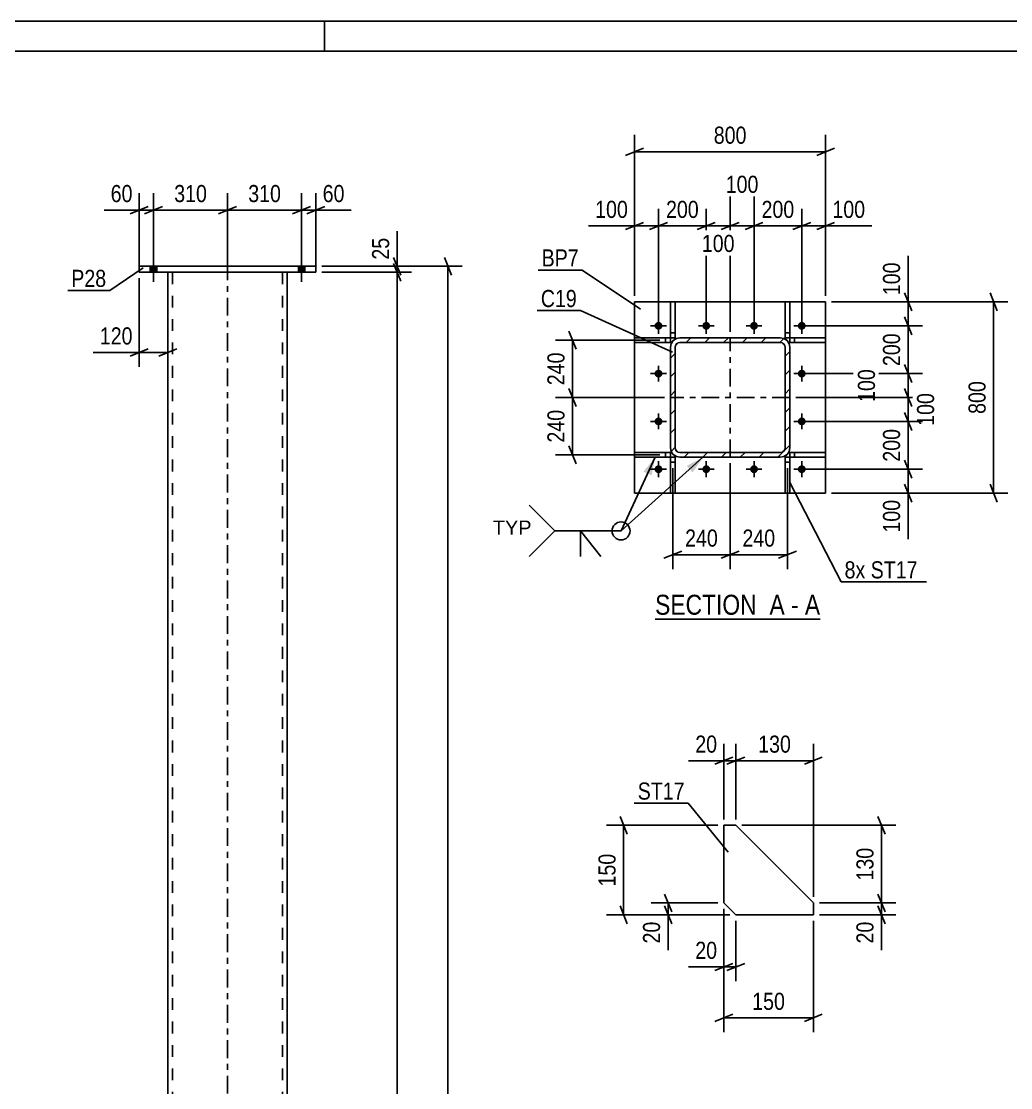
# Model space of a CAD drawing. Header units: millimetres. Extents: x 0 to 594, y 0 to 420.
# Drawn here: x 333.2 to 498.9, y 241.5 to 420 of the extents above; entities that cross this region are included whole.
import ezdxf

# ---------------------------------------------------------------- set-up
doc = ezdxf.new("R2010")
doc.units = ezdxf.units.MM
doc.linetypes.add('DXK_LINE_DOT2', pattern=[3.9198, 1.9599, -1.9599])
doc.linetypes.add('DXK_LINE_DOT3', pattern=[5.9187, 2.979, -0.9799, 0.9799, -0.9799])
doc.styles.add('Arial', font='ARIAL.TTF', dxfattribs={"height": 0.2})
doc.styles.add('Arial Narrow', font='ARIALN.TTF', dxfattribs={"height": 0.2})

# ---------------------------------------------------------------- blocks, each defined once
blk = doc.blocks.new('Unknown-708392216-1134')
at = {"color": 5, "linetype": 'Continuous'}
for p, q in [((594, 420), (0, 420)), ((384, 415), (384, 420)), ((589, 415), (5, 415))]:
    blk.add_line(p, q, dxfattribs=at)
blk = doc.blocks.new('Unknown-708392216-13 - 2160')
at = {"color": 6, "linetype": 'Continuous'}
blk.add_line((439.35, 319.92), (467, 319.92), dxfattribs=at)
at = {"color": 0, "linetype": 'Continuous'}
for points in [[(457.46, 320.67), (457.46, 324.17), (439.35, 324.17), (439.35, 320.67)], [(461.07, 320.67), (461.07, 324.17), (458.51, 324.17), (458.51, 320.67)], [(463.39, 320.67), (463.39, 324.17), (462.12, 324.17), (462.12, 320.67)], [(467, 320.67), (467, 324.17), (464.44, 324.17), (464.44, 320.67)]]:
    blk.add_wipeout(points, dxfattribs=at)
at = {"color": 7, "linetype": 'Continuous', "style": 'Arial Narrow'}
for s, p in [('SECTION ', (439.35, 320.67)), ('A', (458.51, 320.67)), ('A', (464.44, 320.67)), ('-', (462.12, 320.67))]:
    blk.add_text(s, height=3.34, dxfattribs=at).set_placement(p)
blk = doc.blocks.new('Bolt-708392216-1945 - 1943')
at = {"linetype": 'Continuous'}
blk.add_hatch(color=1, dxfattribs=at).paths.add_polyline_path([(379.6, 377.99), (380.68, 377.99), (380.68, 378.99), (379.6, 378.99)])
blk.add_hatch(color=1, dxfattribs=at).paths.add_polyline_path([(379.6, 377.99), (380.68, 377.99), (380.68, 378.99), (379.6, 378.99)])
blk.add_hatch(color=1, dxfattribs=at).paths.add_polyline_path([(379.6, 377.99), (380.68, 377.99), (380.68, 378.99), (379.6, 378.99)])
at = {"color": 1, "linetype": 'Continuous'}
for p, q in [((380.14, 380.59), (380.14, 376.39)), ((380.14, 380.59), (380.14, 376.39)), ((380.14, 380.59), (380.14, 376.39)), ((379.6, 378.99), (379.6, 377.99)), ((379.6, 378.99), (379.6, 377.99)), ((379.6, 378.99), (379.6, 377.99)), ((380.68, 378.99), (380.68, 377.99)), ((380.68, 378.99), (380.68, 377.99)), ((380.68, 378.99), (380.68, 377.99))]:
    blk.add_line(p, q, dxfattribs=at)
blk = doc.blocks.new('Part-708392216-1950 - 1943')
at = {"color": 7, "linetype": 'DXK_LINE_DOT3'}
blk.add_line((367.74, 110.32), (367.74, 385.46), dxfattribs=at)
at = {"color": 2, "linetype": 'Continuous'}
for p, q in [((357.74, 377.99), (357.74, 114.59)), ((377.74, 377.99), (377.74, 114.59))]:
    blk.add_line(p, q, dxfattribs=at)
at = {"color": 7, "linetype": 'DXK_LINE_DOT2'}
for p, q in [((377.74, 377.99), (357.74, 377.99)), ((358.54, 377.99), (358.54, 114.59)), ((376.94, 377.99), (376.94, 114.59))]:
    blk.add_line(p, q, dxfattribs=at)
blk = doc.blocks.new('Bolt-708392216-1951 - 1943')
at = {"linetype": 'Continuous'}
blk.add_hatch(color=1, dxfattribs=at).paths.add_polyline_path([(354.8, 377.99), (355.88, 377.99), (355.88, 378.99), (354.8, 378.99)])
blk.add_hatch(color=1, dxfattribs=at).paths.add_polyline_path([(354.8, 377.99), (355.88, 377.99), (355.88, 378.99), (354.8, 378.99)])
blk.add_hatch(color=1, dxfattribs=at).paths.add_polyline_path([(354.8, 377.99), (355.88, 377.99), (355.88, 378.99), (354.8, 378.99)])
at = {"color": 1, "linetype": 'Continuous'}
for p, q in [((355.34, 380.59), (355.34, 376.39)), ((355.34, 380.59), (355.34, 376.39)), ((355.34, 380.59), (355.34, 376.39)), ((354.8, 378.99), (354.8, 377.99)), ((354.8, 378.99), (354.8, 377.99)), ((354.8, 378.99), (354.8, 377.99)), ((355.88, 378.99), (355.88, 377.99)), ((355.88, 378.99), (355.88, 377.99)), ((355.88, 378.99), (355.88, 377.99))]:
    blk.add_line(p, q, dxfattribs=at)
blk = doc.blocks.new('Part-708392216-1956 - 1943')
at = {"color": 2, "linetype": 'Continuous'}
for p, q in [((352.94, 377.99), (352.94, 378.99)), ((352.94, 378.99), (382.54, 378.99)), ((382.54, 377.99), (382.54, 378.99)), ((352.94, 377.99), (382.54, 377.99))]:
    blk.add_line(p, q, dxfattribs=at)
blk = doc.blocks.new('Part-708392216-2983 - 2977')
at = {"color": 2, "linetype": 'Continuous'}
for p, q in [((452.86, 285.42), (450.86, 285.42)), ((450.86, 285.42), (450.86, 272.42)), ((465.86, 272.42), (452.86, 285.42)), ((450.86, 272.42), (452.86, 270.42)), ((465.86, 270.42), (465.86, 272.42)), ((452.86, 270.42), (465.86, 270.42))]:
    blk.add_line(p, q, dxfattribs=at)
blk = doc.blocks.new('Part-708392216-2205 - 2160')
at = {"color": 2, "linetype": 'Continuous'}
for p, q in [((461.12, 373.03), (461.12, 367.03)), ((461.92, 373.03), (461.12, 373.03)), ((461.92, 373.03), (461.92, 367.03)), ((461.92, 367.83), (461.12, 367.83)), ((461.92, 367.03), (461.12, 367.03))]:
    blk.add_line(p, q, dxfattribs=at)
blk = doc.blocks.new('Part-708392216-2195 - 2160')
at = {"color": 2, "linetype": 'Continuous'}
for p, q in [((441.92, 373.03), (442.72, 373.03)), ((441.92, 367.03), (441.92, 373.03)), ((442.72, 373.03), (442.72, 367.03)), ((441.92, 367.83), (442.72, 367.83)), ((442.72, 367.03), (441.92, 367.03))]:
    blk.add_line(p, q, dxfattribs=at)
blk = doc.blocks.new('Part-708392216-2175 - 2160')
at = {"color": 2, "linetype": 'Continuous'}
for p, q in [((435.92, 373.03), (441.92, 373.03)), ((435.92, 373.03), (435.92, 367.03)), ((461.12, 373.03), (442.72, 373.03)), ((467.92, 373.03), (461.92, 373.03)), ((467.92, 373.03), (467.92, 367.03)), ((435.92, 366.23), (435.92, 347.83)), ((467.92, 366.23), (467.92, 347.83)), ((435.92, 341.03), (435.92, 347.03)), ((467.92, 341.03), (467.92, 347.03)), ((435.92, 341.03), (441.92, 341.03)), ((461.12, 341.03), (442.72, 341.03)), ((467.92, 341.03), (461.92, 341.03))]:
    blk.add_line(p, q, dxfattribs=at)
at = {"color": 7, "linetype": 'DXK_LINE_DOT2'}
for p, q in [((441.92, 373.03), (442.72, 373.03)), ((461.92, 373.03), (461.12, 373.03)), ((435.92, 367.03), (435.92, 366.23)), ((467.92, 367.03), (467.92, 366.23)), ((435.92, 347.03), (435.92, 347.83)), ((467.92, 347.03), (467.92, 347.83)), ((441.92, 341.03), (442.72, 341.03)), ((461.92, 341.03), (461.12, 341.03))]:
    blk.add_line(p, q, dxfattribs=at)
blk = doc.blocks.new('Part-708392216-2190 - 2160')
at = {"color": 2, "linetype": 'Continuous'}
for p, q in [((435.92, 347.83), (441.92, 347.83)), ((435.92, 347.03), (435.92, 347.83)), ((441.92, 347.03), (435.92, 347.03)), ((441.12, 347.03), (441.12, 347.83)), ((441.92, 347.83), (441.92, 347.03))]:
    blk.add_line(p, q, dxfattribs=at)
blk = doc.blocks.new('Part-708392216-2200 - 2160')
at = {"color": 2, "linetype": 'Continuous'}
for p, q in [((461.92, 347.03), (461.92, 347.83)), ((461.92, 347.83), (467.92, 347.83)), ((467.92, 347.03), (461.92, 347.03)), ((462.72, 347.03), (462.72, 347.83)), ((467.92, 347.83), (467.92, 347.03))]:
    blk.add_line(p, q, dxfattribs=at)
blk = doc.blocks.new('Part-708392216-2210 - 2160')
at = {"color": 2, "linetype": 'Continuous'}
for p, q in [((435.92, 367.03), (441.92, 367.03)), ((435.92, 367.03), (435.92, 366.23)), ((435.92, 366.23), (441.92, 366.23)), ((441.12, 367.03), (441.12, 366.23)), ((441.92, 366.23), (441.92, 367.03))]:
    blk.add_line(p, q, dxfattribs=at)
blk = doc.blocks.new('Part-708392216-2215 - 2160')
at = {"color": 2, "linetype": 'Continuous'}
for p, q in [((441.92, 347.03), (442.72, 347.03)), ((441.92, 341.03), (441.92, 347.03)), ((442.72, 347.03), (442.72, 341.03)), ((441.92, 346.23), (442.72, 346.23)), ((442.72, 341.03), (441.92, 341.03))]:
    blk.add_line(p, q, dxfattribs=at)
blk = doc.blocks.new('Part-708392216-2220 - 2160')
at = {"color": 2, "linetype": 'Continuous'}
for p, q in [((467.92, 367.03), (461.92, 367.03)), ((461.92, 367.03), (461.92, 366.23)), ((467.92, 366.23), (461.92, 366.23)), ((462.72, 367.03), (462.72, 366.23)), ((467.92, 367.03), (467.92, 366.23))]:
    blk.add_line(p, q, dxfattribs=at)
blk = doc.blocks.new('Part-708392216-2225 - 2160')
at = {"color": 2, "linetype": 'Continuous'}
for p, q in [((461.12, 341.03), (461.12, 347.03)), ((461.12, 347.03), (461.92, 347.03)), ((461.92, 341.03), (461.92, 347.03)), ((461.92, 346.23), (461.12, 346.23)), ((461.92, 341.03), (461.12, 341.03))]:
    blk.add_line(p, q, dxfattribs=at)
blk = doc.blocks.new('Part-708392216-2230 - 2160')
at = {"linetype": 'Continuous'}
h = blk.add_hatch(dxfattribs=at)
h.set_pattern_fill('', scale=0.7, style=0, pattern_type=0)
h.set_pattern_definition([(45, (442.044, 348.022), (-1.57154, 1.57154), [])])
h.paths.add_polyline_path([(441.92, 348.63), (442.04, 348.02), (442.39, 347.5), (442.91, 347.16), (443.52, 347.03), (460.32, 347.03), (460.93, 347.16), (461.45, 347.5), (461.8, 348.02), (461.92, 348.63), (461.92, 365.43), (461.8, 366.05), (461.45, 366.57), (460.93, 366.91), (460.32, 367.03), (443.52, 367.03), (442.91, 366.91), (442.39, 366.57), (442.04, 366.05), (441.92, 365.43)])
h.paths.add_polyline_path([(442.78, 365.74), (442.96, 366), (443.22, 366.17), (443.52, 366.23), (460.32, 366.23), (460.63, 366.17), (460.89, 366), (461.06, 365.74), (461.12, 365.43), (461.12, 348.63), (461.06, 348.33), (460.89, 348.07), (460.63, 347.9), (460.32, 347.83), (443.52, 347.83), (443.22, 347.9), (442.96, 348.07), (442.78, 348.33), (442.72, 348.63), (442.72, 365.43)])
at = {"color": 7, "linetype": 'DXK_LINE_DOT2'}
for p, q in [((441.92, 365.43), (442.04, 366.05)), ((442.91, 366.91), (443.52, 367.03)), ((443.52, 366.23), (443.22, 366.17)), ((443.52, 367.03), (460.32, 367.03)), ((443.52, 366.23), (460.32, 366.23)), ((460.32, 367.03), (460.93, 366.91)), ((460.63, 366.17), (460.32, 366.23)), ((461.8, 366.05), (461.92, 365.43)), ((441.92, 348.63), (441.92, 365.43)), ((442.78, 365.74), (442.72, 365.43)), ((442.72, 348.63), (442.72, 365.43)), ((461.12, 365.43), (461.06, 365.74)), ((461.12, 348.63), (461.12, 365.43)), ((461.92, 348.63), (461.92, 365.43)), ((442.04, 348.02), (441.92, 348.63)), ((442.72, 348.63), (442.78, 348.33)), ((461.06, 348.33), (461.12, 348.63)), ((461.92, 348.63), (461.8, 348.02)), ((443.52, 347.03), (442.91, 347.16)), ((443.22, 347.9), (443.52, 347.83)), ((443.52, 347.83), (460.32, 347.83)), ((443.52, 347.03), (460.32, 347.03)), ((460.32, 347.83), (460.63, 347.9)), ((460.93, 347.16), (460.32, 347.03))]:
    blk.add_line(p, q, dxfattribs=at)
at = {"color": 2, "linetype": 'Continuous'}
for p, q in [((442.04, 366.05), (441.92, 365.43)), ((443.52, 367.03), (442.91, 366.91)), ((443.22, 366.17), (443.52, 366.23)), ((443.52, 367.03), (460.32, 367.03)), ((443.52, 366.23), (460.32, 366.23)), ((460.93, 366.91), (460.32, 367.03)), ((460.32, 366.23), (460.63, 366.17)), ((461.92, 365.43), (461.8, 366.05)), ((441.92, 348.63), (441.92, 365.43)), ((442.72, 365.43), (442.78, 365.74)), ((442.72, 348.63), (442.72, 365.43)), ((461.06, 365.74), (461.12, 365.43)), ((461.12, 348.63), (461.12, 365.43)), ((461.92, 348.63), (461.92, 365.43)), ((441.92, 348.63), (442.04, 348.02)), ((442.78, 348.33), (442.72, 348.63)), ((461.12, 348.63), (461.06, 348.33)), ((461.8, 348.02), (461.92, 348.63)), ((442.91, 347.16), (443.52, 347.03)), ((443.52, 347.83), (443.22, 347.9)), ((443.52, 347.83), (460.32, 347.83)), ((443.52, 347.03), (460.32, 347.03)), ((460.63, 347.9), (460.32, 347.83)), ((460.32, 347.03), (460.93, 347.16))]:
    blk.add_line(p, q, dxfattribs=at)
at = {"color": 7, "linetype": 'DXK_LINE_DOT3'}
for p, q in [((451.92, 347.03), (451.92, 367.03)), ((461.92, 357.03), (441.92, 357.03))]:
    blk.add_line(p, q, dxfattribs=at)
at = {"color": 7, "linetype": 'DXK_LINE_DOT2'}
for centre, radius, start, end in [((443.52, 365.43), 1.6, 112.5, 157.5), ((443.52, 365.43), 0.8, 112.5, 157.5), ((460.32, 365.43), 0.8, 22.5, 67.5), ((460.32, 365.43), 1.6, 22.5, 67.5), ((443.52, 348.63), 0.8, 202.5, 247.5), ((460.32, 348.63), 0.8, 292.5, 337.5), ((443.52, 348.63), 1.6, 202.5, 247.5), ((460.32, 348.63), 1.6, 292.5, 337.5)]:
    blk.add_arc(centre, radius, start, end, dxfattribs=at)
at = {"color": 2, "linetype": 'Continuous'}
for centre, radius, start, end in [((443.52, 365.43), 1.6, 112.5, 157.5), ((443.52, 365.43), 0.8, 112.5, 157.5), ((460.32, 365.43), 0.8, 22.5, 67.5), ((460.32, 365.43), 1.6, 22.5, 67.5), ((443.52, 348.63), 0.8, 202.5, 247.5), ((460.32, 348.63), 0.8, 292.5, 337.5), ((443.52, 348.63), 1.6, 202.5, 247.5), ((460.32, 348.63), 1.6, 292.5, 337.5)]:
    blk.add_arc(centre, radius, start, end, dxfattribs=at)
blk = doc.blocks.new('Bolt-708392216-2231 - 2160')
at = {"linetype": 'Continuous'}
for points in [[(439.92, 368.37, -1), (439.92, 369.69, -1)], [(447.92, 368.37, -1), (447.92, 369.69, -1)], [(455.92, 368.37, -1), (455.92, 369.69, -1)], [(463.92, 368.37, -1), (463.92, 369.69, -1)], [(439.92, 360.37, -1), (439.92, 361.69, -1)], [(463.92, 360.37, -1), (463.92, 361.69, -1)], [(439.92, 352.37, -1), (439.92, 353.69, -1)], [(463.92, 352.37, -1), (463.92, 353.69, -1)], [(439.92, 344.37, -1), (439.92, 345.69, -1)], [(447.92, 344.37, -1), (447.92, 345.69, -1)], [(455.92, 344.37, -1), (455.92, 345.69, -1)], [(463.92, 344.37, -1), (463.92, 345.69, -1)]]:
    blk.add_hatch(color=1, dxfattribs=at).paths.add_polyline_path(points)
at = {"color": 1, "linetype": 'Continuous'}
for p, q in [((439.92, 367.71), (439.92, 370.35)), ((447.92, 367.71), (447.92, 370.35)), ((455.92, 367.71), (455.92, 370.35)), ((463.92, 367.71), (463.92, 370.35)), ((441.24, 369.03), (438.6, 369.03)), ((449.24, 369.03), (446.6, 369.03)), ((457.24, 369.03), (454.6, 369.03)), ((465.24, 369.03), (462.6, 369.03)), ((439.92, 359.71), (439.92, 362.35)), ((463.92, 359.71), (463.92, 362.35)), ((441.24, 361.03), (438.6, 361.03)), ((465.24, 361.03), (462.6, 361.03)), ((439.92, 351.71), (439.92, 354.35)), ((463.92, 351.71), (463.92, 354.35)), ((441.24, 353.03), (438.6, 353.03)), ((465.24, 353.03), (462.6, 353.03)), ((439.92, 343.71), (439.92, 346.35)), ((447.92, 343.71), (447.92, 346.35)), ((455.92, 343.71), (455.92, 346.35)), ((463.92, 343.71), (463.92, 346.35)), ((441.24, 345.03), (438.6, 345.03)), ((449.24, 345.03), (446.6, 345.03)), ((457.24, 345.03), (454.6, 345.03)), ((465.24, 345.03), (462.6, 345.03))]:
    blk.add_line(p, q, dxfattribs=at)
blk = doc.blocks.new('StraightDimension-708392216-2114 - 1943')
at = {"color": 7, "linetype": 'Continuous'}
for p, q in [((355.34, 379.99), (355.34, 391.24)), ((367.74, 378.99), (367.74, 391.24)), ((353.84, 387.79), (356.84, 388.99)), ((355.34, 388.39), (367.74, 388.39)), ((369.24, 388.99), (366.24, 387.79))]:
    blk.add_line(p, q, dxfattribs=at)
at = {"color": 0}
blk.add_wipeout([(364.89, 389.14), (364.89, 393.34), (358.2, 393.34), (358.2, 389.14)], dxfattribs=at)
at = {"color": 3, "style": 'Arial Narrow'}
blk.add_text('310', height=2.863, dxfattribs=at).set_placement((358.8, 389.74))
blk = doc.blocks.new('StraightDimension-708392216-2095 - 1943')
at = {"color": 7, "linetype": 'Continuous'}
for p, q in [((380.14, 379.99), (380.14, 391.24)), ((382.54, 378.99), (382.54, 391.24)), ((378.64, 387.79), (381.64, 388.99)), ((380.14, 388.39), (382.54, 388.39)), ((384.04, 388.99), (381.04, 387.79))]:
    blk.add_line(p, q, dxfattribs=at)
at = {"color": 0}
blk.add_wipeout([(387.93, 389.14), (387.93, 393.34), (383.07, 393.34), (383.07, 389.14)], dxfattribs=at)
at = {"color": 7, "linetype": 'Continuous'}
blk.add_line((382.54, 388.39), (388.45, 388.39), dxfattribs=at)
blk.add_line((382.54, 388.39), (388.45, 388.39), dxfattribs=at)
at = {"color": 3, "style": 'Arial Narrow'}
blk.add_text('60', height=2.863, dxfattribs=at).set_placement((383.67, 389.74))
blk = doc.blocks.new('StraightDimension-708392216-2084 - 1943')
at = {"color": 7, "linetype": 'Continuous'}
for p, q in [((395.55, 380.49), (396.75, 377.49)), ((383.54, 378.99), (398.55, 378.99)), ((396.75, 376.49), (395.55, 379.49)), ((396.15, 377.99), (396.15, 378.99)), ((383.54, 377.99), (398.55, 377.99))]:
    blk.add_line(p, q, dxfattribs=at)
at = {"color": 0}
blk.add_wipeout([(395.4, 384.37), (391.2, 384.37), (391.2, 379.51), (395.4, 379.51)], dxfattribs=at)
at = {"color": 7, "linetype": 'Continuous'}
blk.add_line((396.15, 378.99), (396.15, 384.89), dxfattribs=at)
blk.add_line((396.15, 378.99), (396.15, 384.89), dxfattribs=at)
at = {"color": 3, "style": 'Arial Narrow'}
blk.add_text('25', height=2.863, rotation=90.0002, dxfattribs=at).set_placement((394.8, 380.11))
blk = doc.blocks.new('StraightDimension-708392216-2055 - 1943')
at = {"color": 7, "linetype": 'Continuous'}
for p, q in [((405.25, 377.49), (404.05, 380.49)), ((383.54, 378.99), (407.05, 378.99)), ((404.65, 89.17), (404.65, 378.99))]:
    blk.add_line(p, q, dxfattribs=at)
blk = doc.blocks.new('StraightDimension-708392216-2002 - 1943')
at = {"color": 7, "linetype": 'Continuous'}
for p, q in [((352.94, 376.99), (352.94, 362.16)), ((357.74, 376.99), (357.74, 362.16)), ((351.44, 363.96), (354.44, 365.16)), ((352.94, 364.56), (357.74, 364.56)), ((359.24, 365.16), (356.24, 363.96))]:
    blk.add_line(p, q, dxfattribs=at)
at = {"color": 0}
blk.add_wipeout([(352.42, 365.31), (352.42, 369.51), (345.74, 369.51), (345.74, 365.31)], dxfattribs=at)
at = {"color": 7, "linetype": 'Continuous'}
blk.add_line((352.94, 364.56), (345.21, 364.56), dxfattribs=at)
blk.add_line((352.94, 364.56), (345.21, 364.56), dxfattribs=at)
at = {"color": 3, "style": 'Arial Narrow'}
blk.add_text('120', height=2.863, dxfattribs=at).set_placement((346.34, 365.91))
blk = doc.blocks.new('StraightDimension-708392216-2075 - 1943')
at = {"color": 7, "linetype": 'Continuous'}
for p, q in [((396.75, 376.49), (395.55, 379.49)), ((383.54, 377.99), (398.55, 377.99)), ((396.15, 90.17), (396.15, 377.99))]:
    blk.add_line(p, q, dxfattribs=at)
blk = doc.blocks.new('StraightDimension-708392216-2105 - 1943')
at = {"color": 7, "linetype": 'Continuous'}
for p, q in [((367.74, 378.99), (367.74, 391.24)), ((380.14, 379.99), (380.14, 391.24)), ((366.24, 387.79), (369.24, 388.99)), ((367.74, 388.39), (380.14, 388.39)), ((381.64, 388.99), (378.64, 387.79))]:
    blk.add_line(p, q, dxfattribs=at)
at = {"color": 0}
blk.add_wipeout([(377.29, 389.14), (377.29, 393.34), (370.6, 393.34), (370.6, 389.14)], dxfattribs=at)
at = {"color": 3, "style": 'Arial Narrow'}
blk.add_text('310', height=2.863, dxfattribs=at).set_placement((371.2, 389.74))
blk = doc.blocks.new('StraightDimension-708392216-2123 - 1943')
at = {"color": 7, "linetype": 'Continuous'}
for p, q in [((352.94, 378.99), (352.94, 391.24)), ((355.34, 379.99), (355.34, 391.24)), ((351.44, 387.79), (354.44, 388.99)), ((352.94, 388.39), (355.34, 388.39)), ((356.84, 388.99), (353.84, 387.79))]:
    blk.add_line(p, q, dxfattribs=at)
at = {"color": 0}
blk.add_wipeout([(352.42, 389.14), (352.42, 393.34), (347.56, 393.34), (347.56, 389.14)], dxfattribs=at)
at = {"color": 7, "linetype": 'Continuous'}
blk.add_line((352.94, 388.39), (347.04, 388.39), dxfattribs=at)
blk.add_line((352.94, 388.39), (347.04, 388.39), dxfattribs=at)
at = {"color": 3, "style": 'Arial Narrow'}
blk.add_text('60', height=2.863, dxfattribs=at).set_placement((348.16, 389.74))
blk = doc.blocks.new('StraightDimension-708392216-3045 - 2977')
at = {"color": 7, "linetype": 'Continuous'}
for p, q in [((440.93, 273.92), (442.13, 270.92)), ((449.86, 272.42), (438.68, 272.42)), ((442.13, 268.92), (440.93, 271.92)), ((441.53, 270.42), (441.53, 272.42)), ((451.86, 270.42), (438.68, 270.42))]:
    blk.add_line(p, q, dxfattribs=at)
at = {"color": 0}
blk.add_wipeout([(440.78, 269.9), (436.58, 269.9), (436.58, 265.04), (440.78, 265.04)], dxfattribs=at)
at = {"color": 7, "linetype": 'Continuous'}
blk.add_line((441.53, 270.42), (441.53, 264.52), dxfattribs=at)
blk.add_line((441.53, 270.42), (441.53, 264.52), dxfattribs=at)
at = {"color": 3, "style": 'Arial Narrow'}
blk.add_text('20', height=2.863, rotation=90.0002, dxfattribs=at).set_placement((440.18, 265.64))
blk = doc.blocks.new('StraightDimension-708392216-3015 - 2977')
at = {"color": 7, "linetype": 'Continuous'}
for p, q in [((450.86, 271.42), (450.86, 259.31)), ((452.86, 269.42), (452.86, 259.31)), ((449.36, 261.11), (452.36, 262.31)), ((450.86, 261.71), (452.86, 261.71)), ((454.36, 262.31), (451.36, 261.11))]:
    blk.add_line(p, q, dxfattribs=at)
at = {"color": 0}
blk.add_wipeout([(450.34, 262.46), (450.34, 266.66), (445.48, 266.66), (445.48, 262.46)], dxfattribs=at)
at = {"color": 7, "linetype": 'Continuous'}
blk.add_line((450.86, 261.71), (444.96, 261.71), dxfattribs=at)
blk.add_line((450.86, 261.71), (444.96, 261.71), dxfattribs=at)
at = {"color": 3, "style": 'Arial Narrow'}
blk.add_text('20', height=2.863, dxfattribs=at).set_placement((446.08, 263.06))
blk = doc.blocks.new('StraightDimension-708392216-3001 - 2977')
at = {"color": 7, "linetype": 'Continuous'}
for p, q in [((452.86, 286.42), (452.86, 299.08)), ((465.86, 273.42), (465.86, 299.08)), ((454.36, 296.83), (451.36, 295.63)), ((464.36, 295.63), (467.36, 296.83)), ((452.86, 296.23), (465.86, 296.23))]:
    blk.add_line(p, q, dxfattribs=at)
at = {"color": 0}
blk.add_wipeout([(462.71, 296.98), (462.71, 301.18), (456.02, 301.18), (456.02, 296.98)], dxfattribs=at)
at = {"color": 3, "style": 'Arial Narrow'}
blk.add_text('130', height=2.863, dxfattribs=at).set_placement((456.62, 297.58))
blk = doc.blocks.new('StraightDimension-708392216-2985 - 2977')
at = {"color": 7, "linetype": 'Continuous'}
for p, q in [((450.86, 286.42), (450.86, 299.08)), ((452.86, 286.42), (452.86, 299.08)), ((449.36, 295.63), (452.36, 296.83)), ((454.36, 296.83), (451.36, 295.63)), ((450.86, 296.23), (452.86, 296.23))]:
    blk.add_line(p, q, dxfattribs=at)
at = {"color": 0}
blk.add_wipeout([(450.34, 296.98), (450.34, 301.18), (445.48, 301.18), (445.48, 296.98)], dxfattribs=at)
at = {"color": 7, "linetype": 'Continuous'}
blk.add_line((450.86, 296.23), (444.96, 296.23), dxfattribs=at)
blk.add_line((450.86, 296.23), (444.96, 296.23), dxfattribs=at)
at = {"color": 3, "style": 'Arial Narrow'}
blk.add_text('20', height=2.863, dxfattribs=at).set_placement((446.08, 297.58))
blk = doc.blocks.new('StraightDimension-708392216-3038 - 2977')
at = {"color": 7, "linetype": 'Continuous'}
for p, q in [((476.68, 273.92), (477.88, 270.92)), ((466.86, 272.42), (479.68, 272.42)), ((477.88, 268.92), (476.68, 271.92)), ((477.28, 270.42), (477.28, 272.42)), ((466.86, 270.42), (479.68, 270.42))]:
    blk.add_line(p, q, dxfattribs=at)
at = {"color": 0}
blk.add_wipeout([(476.53, 269.9), (472.33, 269.9), (472.33, 265.04), (476.53, 265.04)], dxfattribs=at)
at = {"color": 7, "linetype": 'Continuous'}
blk.add_line((477.28, 270.42), (477.28, 264.52), dxfattribs=at)
blk.add_line((477.28, 270.42), (477.28, 264.52), dxfattribs=at)
at = {"color": 3, "style": 'Arial Narrow'}
blk.add_text('20', height=2.863, rotation=90.0002, dxfattribs=at).set_placement((475.93, 265.64))
blk = doc.blocks.new('StraightDimension-708392216-3030 - 2977')
at = {"color": 7, "linetype": 'Continuous'}
for p, q in [((477.88, 283.92), (476.68, 286.92)), ((453.86, 285.42), (479.68, 285.42)), ((477.28, 272.42), (477.28, 285.42)), ((476.68, 273.92), (477.88, 270.92)), ((466.86, 272.42), (479.68, 272.42))]:
    blk.add_line(p, q, dxfattribs=at)
at = {"color": 0}
blk.add_wipeout([(476.53, 282.26), (472.33, 282.26), (472.33, 275.58), (476.53, 275.58)], dxfattribs=at)
at = {"color": 3, "style": 'Arial Narrow'}
blk.add_text('130', height=2.863, rotation=90.0002, dxfattribs=at).set_placement((475.93, 276.18))
blk = doc.blocks.new('StraightDimension-708392216-3058 - 2977')
at = {"color": 7, "linetype": 'Continuous'}
for p, q in [((434.68, 283.92), (433.48, 286.92)), ((449.86, 285.42), (431.23, 285.42)), ((434.08, 270.42), (434.08, 285.42)), ((433.48, 271.92), (434.68, 268.92)), ((451.86, 270.42), (431.23, 270.42))]:
    blk.add_line(p, q, dxfattribs=at)
at = {"color": 0}
blk.add_wipeout([(433.33, 281.26), (429.13, 281.26), (429.13, 274.58), (433.33, 274.58)], dxfattribs=at)
at = {"color": 3, "style": 'Arial Narrow'}
blk.add_text('150', height=2.863, rotation=90.0002, dxfattribs=at).set_placement((432.73, 275.18))
blk = doc.blocks.new('StraightDimension-708392216-3072 - 2977')
at = {"color": 7, "linetype": 'Continuous'}
for p, q in [((450.86, 271.42), (450.86, 250.78)), ((465.86, 269.42), (465.86, 250.78)), ((452.36, 253.78), (449.36, 252.58)), ((464.36, 252.58), (467.36, 253.78)), ((450.86, 253.18), (465.86, 253.18))]:
    blk.add_line(p, q, dxfattribs=at)
at = {"color": 0}
blk.add_wipeout([(461.71, 253.93), (461.71, 258.13), (455.02, 258.13), (455.02, 253.93)], dxfattribs=at)
at = {"color": 3, "style": 'Arial Narrow'}
blk.add_text('150', height=2.863, dxfattribs=at).set_placement((455.62, 254.53))
blk = doc.blocks.new('StraightDimension-708392216-3805 - 2160')
at = {"color": 7, "linetype": 'Continuous'}
for p, q in [((439.92, 370.03), (439.92, 388.59)), ((447.92, 370.03), (447.92, 388.59)), ((438.42, 385.14), (441.42, 386.34)), ((439.92, 385.74), (447.92, 385.74)), ((449.42, 386.34), (446.42, 385.14))]:
    blk.add_line(p, q, dxfattribs=at)
at = {"color": 0}
blk.add_wipeout([(447.26, 386.49), (447.26, 390.69), (440.58, 390.69), (440.58, 386.49)], dxfattribs=at)
at = {"color": 3, "style": 'Arial Narrow'}
blk.add_text('200', height=2.863, dxfattribs=at).set_placement((441.18, 387.09))
blk = doc.blocks.new('StraightDimension-708392216-3873 - 2160')
at = {"color": 7, "linetype": 'Continuous'}
for p, q in [((481.13, 370.53), (482.33, 367.53)), ((464.92, 369.03), (484.13, 369.03)), ((481.73, 361.03), (481.73, 369.03)), ((482.33, 359.53), (481.13, 362.53)), ((464.92, 361.03), (484.13, 361.03))]:
    blk.add_line(p, q, dxfattribs=at)
at = {"color": 0}
blk.add_wipeout([(480.98, 368.38), (476.78, 368.38), (476.78, 361.69), (480.98, 361.69)], dxfattribs=at)
at = {"color": 3, "style": 'Arial Narrow'}
blk.add_text('200', height=2.863, rotation=90.0002, dxfattribs=at).set_placement((480.38, 362.29))
blk = doc.blocks.new('StraightDimension-708392216-3802 - 2160')
at = {"color": 7, "linetype": 'Continuous'}
for p, q in [((455.92, 370.03), (455.92, 388.59)), ((463.92, 370.03), (463.92, 388.59)), ((454.42, 385.14), (457.42, 386.34)), ((455.92, 385.74), (463.92, 385.74)), ((465.42, 386.34), (462.42, 385.14))]:
    blk.add_line(p, q, dxfattribs=at)
at = {"color": 0}
blk.add_wipeout([(463.26, 386.49), (463.26, 390.69), (456.58, 390.69), (456.58, 386.49)], dxfattribs=at)
at = {"color": 3, "style": 'Arial Narrow'}
blk.add_text('200', height=2.863, dxfattribs=at).set_placement((457.18, 387.09))
blk = doc.blocks.new('StraightDimension-708392216-2244 - 2160')
at = {"color": 7, "linetype": 'Continuous'}
for p, q in [((435.92, 374.03), (435.92, 401.01)), ((467.92, 374.03), (467.92, 401.01)), ((437.42, 398.76), (434.42, 397.56)), ((435.92, 398.16), (467.92, 398.16)), ((466.42, 397.56), (469.42, 398.76))]:
    blk.add_line(p, q, dxfattribs=at)
at = {"color": 0}
blk.add_wipeout([(455.26, 398.91), (455.26, 403.11), (448.58, 403.11), (448.58, 398.91)], dxfattribs=at)
at = {"color": 3, "style": 'Arial Narrow'}
blk.add_text('800', height=2.863, dxfattribs=at).set_placement((449.18, 399.51))
blk = doc.blocks.new('StraightDimension-708392216-2233 - 2160')
at = {"color": 7, "linetype": 'Continuous'}
for p, q in [((496.66, 371.53), (495.46, 374.53)), ((468.92, 373.03), (498.46, 373.03)), ((496.06, 341.03), (496.06, 373.03)), ((468.92, 341.03), (498.46, 341.03)), ((495.46, 342.53), (496.66, 339.53))]:
    blk.add_line(p, q, dxfattribs=at)
at = {"color": 0}
blk.add_wipeout([(495.31, 360.38), (491.11, 360.38), (491.11, 353.69), (495.31, 353.69)], dxfattribs=at)
at = {"color": 3, "style": 'Arial Narrow'}
blk.add_text('800', height=2.863, rotation=90.0002, dxfattribs=at).set_placement((494.71, 354.29))
blk = doc.blocks.new('StraightDimension-708392216-2349 - 2160')
at = {"color": 7, "linetype": 'Continuous'}
for p, q in [((442.32, 345.23), (442.32, 328.32)), ((451.92, 346.03), (451.92, 328.32)), ((440.82, 330.12), (443.82, 331.32)), ((442.32, 330.72), (451.92, 330.72)), ((453.42, 331.32), (450.42, 330.12))]:
    blk.add_line(p, q, dxfattribs=at)
at = {"color": 0}
blk.add_wipeout([(450.46, 331.47), (450.46, 335.67), (443.78, 335.67), (443.78, 331.47)], dxfattribs=at)
at = {"color": 3, "style": 'Arial Narrow'}
blk.add_text('240', height=2.863, dxfattribs=at).set_placement((444.38, 332.07))
blk = doc.blocks.new('StraightDimension-708392216-2360 - 2160')
at = {"color": 7, "linetype": 'Continuous'}
for p, q in [((451.92, 346.03), (451.92, 328.32)), ((461.52, 345.23), (461.52, 328.32)), ((450.42, 330.12), (453.42, 331.32)), ((451.92, 330.72), (461.52, 330.72)), ((463.02, 331.32), (460.02, 330.12))]:
    blk.add_line(p, q, dxfattribs=at)
at = {"color": 0}
blk.add_wipeout([(460.06, 331.47), (460.06, 335.67), (453.38, 335.67), (453.38, 331.47)], dxfattribs=at)
at = {"color": 3, "style": 'Arial Narrow'}
blk.add_text('240', height=2.863, dxfattribs=at).set_placement((453.98, 332.07))
blk = doc.blocks.new('StraightDimension-708392216-2368 - 2160')
at = {"color": 7, "linetype": 'Continuous'}
for p, q in [((424.92, 368.13), (426.12, 365.13)), ((440.12, 366.63), (422.67, 366.63)), ((425.52, 357.03), (425.52, 366.63)), ((440.92, 357.03), (422.67, 357.03)), ((426.12, 355.53), (424.92, 358.53))]:
    blk.add_line(p, q, dxfattribs=at)
at = {"color": 0}
blk.add_wipeout([(424.77, 365.18), (420.57, 365.18), (420.57, 358.49), (424.77, 358.49)], dxfattribs=at)
at = {"color": 3, "style": 'Arial Narrow'}
blk.add_text('240', height=2.863, rotation=90.0002, dxfattribs=at).set_placement((424.17, 359.09))
blk = doc.blocks.new('StraightDimension-708392216-3877 - 2160')
at = {"color": 7, "linetype": 'Continuous'}
for p, q in [((481.13, 346.53), (482.33, 343.53)), ((464.92, 345.03), (484.13, 345.03)), ((481.73, 341.03), (481.73, 345.03)), ((468.92, 341.03), (484.13, 341.03)), ((482.33, 339.53), (481.13, 342.53))]:
    blk.add_line(p, q, dxfattribs=at)
at = {"color": 0}
blk.add_wipeout([(480.98, 340.51), (476.78, 340.51), (476.78, 333.82), (480.98, 333.82)], dxfattribs=at)
at = {"color": 7, "linetype": 'Continuous'}
blk.add_line((481.73, 341.03), (481.73, 333.3), dxfattribs=at)
blk.add_line((481.73, 341.03), (481.73, 333.3), dxfattribs=at)
at = {"color": 3, "style": 'Arial Narrow'}
blk.add_text('100', height=2.863, rotation=90.0002, dxfattribs=at).set_placement((480.38, 334.42))
blk = doc.blocks.new('StraightDimension-708392216-3806 - 2160')
at = {"color": 7, "linetype": 'Continuous'}
for p, q in [((435.92, 374.03), (435.92, 388.59)), ((439.92, 370.03), (439.92, 388.59)), ((434.42, 385.14), (437.42, 386.34)), ((435.92, 385.74), (439.92, 385.74)), ((441.42, 386.34), (438.42, 385.14))]:
    blk.add_line(p, q, dxfattribs=at)
at = {"color": 0}
blk.add_wipeout([(435.4, 386.49), (435.4, 390.69), (428.71, 390.69), (428.71, 386.49)], dxfattribs=at)
at = {"color": 7, "linetype": 'Continuous'}
blk.add_line((435.92, 385.74), (428.19, 385.74), dxfattribs=at)
blk.add_line((435.92, 385.74), (428.19, 385.74), dxfattribs=at)
at = {"color": 3, "style": 'Arial Narrow'}
blk.add_text('100', height=2.863, dxfattribs=at).set_placement((429.31, 387.09))
blk = doc.blocks.new('StraightDimension-708392216-2375 - 2160')
at = {"color": 7, "linetype": 'Continuous'}
for p, q in [((440.92, 357.03), (422.67, 357.03)), ((424.92, 358.53), (426.12, 355.53)), ((425.52, 347.43), (425.52, 357.03)), ((426.12, 345.93), (424.92, 348.93)), ((440.12, 347.43), (422.67, 347.43))]:
    blk.add_line(p, q, dxfattribs=at)
at = {"color": 0}
blk.add_wipeout([(424.77, 355.58), (420.57, 355.58), (420.57, 348.89), (424.77, 348.89)], dxfattribs=at)
at = {"color": 3, "style": 'Arial Narrow'}
blk.add_text('240', height=2.863, rotation=90.0002, dxfattribs=at).set_placement((424.17, 349.49))
blk = doc.blocks.new('StraightDimension-708392216-3801 - 2160')
at = {"color": 7, "linetype": 'Continuous'}
for p, q in [((463.92, 370.03), (463.92, 388.59)), ((467.92, 374.03), (467.92, 388.59)), ((462.42, 385.14), (465.42, 386.34)), ((463.92, 385.74), (467.92, 385.74)), ((469.42, 386.34), (466.42, 385.14))]:
    blk.add_line(p, q, dxfattribs=at)
at = {"color": 0}
blk.add_wipeout([(475.13, 386.49), (475.13, 390.69), (468.45, 390.69), (468.45, 386.49)], dxfattribs=at)
at = {"color": 7, "linetype": 'Continuous'}
blk.add_line((467.92, 385.74), (475.66, 385.74), dxfattribs=at)
blk.add_line((467.92, 385.74), (475.66, 385.74), dxfattribs=at)
at = {"color": 3, "style": 'Arial Narrow'}
blk.add_text('100', height=2.863, dxfattribs=at).set_placement((469.05, 387.09))
blk = doc.blocks.new('StraightDimension-708392216-3803 - 2160')
at = {"color": 7, "linetype": 'Continuous'}
for p, q in [((451.92, 368.03), (451.92, 392.79)), ((455.92, 370.03), (455.92, 392.79)), ((450.42, 385.14), (453.42, 386.34)), ((451.92, 385.74), (455.92, 385.74)), ((457.42, 386.34), (454.42, 385.14))]:
    blk.add_line(p, q, dxfattribs=at)
at = {"color": 0}
blk.add_wipeout([(457.26, 390.69), (457.26, 394.89), (450.58, 394.89), (450.58, 390.69)], dxfattribs=at)
at = {"color": 3, "style": 'Arial Narrow'}
blk.add_text('100', height=2.863, dxfattribs=at).set_placement((451.18, 391.29))
blk = doc.blocks.new('StraightDimension-708392216-3804 - 2160')
at = {"color": 7, "linetype": 'Continuous'}
for p, q in [((447.92, 370.03), (447.92, 388.14)), ((451.92, 368.03), (451.92, 388.14)), ((446.42, 385.14), (449.42, 386.34)), ((447.92, 385.74), (451.92, 385.74)), ((453.42, 386.34), (450.42, 385.14))]:
    blk.add_line(p, q, dxfattribs=at)
at = {"color": 0}
blk.add_wipeout([(453.26, 380.79), (453.26, 384.99), (446.58, 384.99), (446.58, 380.79)], dxfattribs=at)
at = {"color": 3, "style": 'Arial Narrow'}
blk.add_text('100', height=2.863, dxfattribs=at).set_placement((447.18, 381.39))
blk = doc.blocks.new('StraightDimension-708392216-3872 - 2160')
at = {"color": 7, "linetype": 'Continuous'}
for p, q in [((481.13, 374.53), (482.33, 371.53)), ((468.92, 373.03), (484.13, 373.03)), ((481.73, 369.03), (481.73, 373.03)), ((482.33, 367.53), (481.13, 370.53)), ((464.92, 369.03), (484.13, 369.03))]:
    blk.add_line(p, q, dxfattribs=at)
at = {"color": 0}
blk.add_wipeout([(480.98, 380.24), (476.78, 380.24), (476.78, 373.56), (480.98, 373.56)], dxfattribs=at)
at = {"color": 7, "linetype": 'Continuous'}
blk.add_line((481.73, 373.03), (481.73, 380.77), dxfattribs=at)
blk.add_line((481.73, 373.03), (481.73, 380.77), dxfattribs=at)
at = {"color": 3, "style": 'Arial Narrow'}
blk.add_text('100', height=2.863, rotation=90.0002, dxfattribs=at).set_placement((480.38, 374.16))
blk = doc.blocks.new('StraightDimension-708392216-3874 - 2160')
at = {"color": 7, "linetype": 'Continuous'}
for p, q in [((481.13, 362.53), (482.33, 359.53)), ((464.92, 361.03), (484.13, 361.03)), ((481.73, 357.03), (481.73, 361.03)), ((462.92, 357.03), (484.13, 357.03)), ((482.33, 355.53), (481.13, 358.53))]:
    blk.add_line(p, q, dxfattribs=at)
at = {"color": 0}
blk.add_wipeout([(476.78, 362.38), (472.58, 362.38), (472.58, 355.69), (476.78, 355.69)], dxfattribs=at)
at = {"color": 3, "style": 'Arial Narrow'}
blk.add_text('100', height=2.863, rotation=90.0002, dxfattribs=at).set_placement((476.18, 356.29))
blk = doc.blocks.new('StraightDimension-708392216-3875 - 2160')
at = {"color": 7, "linetype": 'Continuous'}
for p, q in [((462.92, 357.03), (484.58, 357.03)), ((481.13, 358.53), (482.33, 355.53)), ((481.73, 353.03), (481.73, 357.03)), ((482.33, 351.53), (481.13, 354.53)), ((464.92, 353.03), (484.58, 353.03))]:
    blk.add_line(p, q, dxfattribs=at)
at = {"color": 0}
blk.add_wipeout([(486.68, 358.38), (482.48, 358.38), (482.48, 351.69), (486.68, 351.69)], dxfattribs=at)
at = {"color": 3, "style": 'Arial Narrow'}
blk.add_text('100', height=2.863, rotation=90.0002, dxfattribs=at).set_placement((486.08, 352.29))
blk = doc.blocks.new('StraightDimension-708392216-3876 - 2160')
at = {"color": 7, "linetype": 'Continuous'}
for p, q in [((481.13, 354.53), (482.33, 351.53)), ((464.92, 353.03), (484.13, 353.03)), ((481.73, 345.03), (481.73, 353.03)), ((482.33, 343.53), (481.13, 346.53)), ((464.92, 345.03), (484.13, 345.03))]:
    blk.add_line(p, q, dxfattribs=at)
at = {"color": 0}
blk.add_wipeout([(480.98, 352.38), (476.78, 352.38), (476.78, 345.69), (480.98, 345.69)], dxfattribs=at)
at = {"color": 3, "style": 'Arial Narrow'}
blk.add_text('200', height=2.863, rotation=90.0002, dxfattribs=at).set_placement((480.38, 346.29))
blk = doc.blocks.new('Mark-708392216-1952 - 1943')
at = {"color": 0}
blk.add_wipeout([(347.41, 375.54), (347.41, 378.54), (341.56, 378.54), (341.56, 375.54)], dxfattribs=at)
blk.add_wipeout([(347.41, 375.54), (347.41, 378.54), (341.56, 378.54), (341.56, 375.54)], dxfattribs=at)
at = {"color": 30, "linetype": 'Continuous'}
for p in [(353.59, 378.73), (340.96, 374.94)]:
    blk.add_line(p, (348.01, 374.94), dxfattribs=at)
at = {"color": 3, "style": 'Arial Narrow'}
blk.add_text('P28', height=2.863, dxfattribs=at).set_placement((341.56, 375.54))
blk = doc.blocks.new('Mark-708392216-2979 - 2977')
at = {"color": 0}
blk.add_wipeout([(444.29, 289.72), (444.29, 292.72), (436.44, 292.72), (436.44, 289.72)], dxfattribs=at)
blk.add_wipeout([(444.29, 289.72), (444.29, 292.72), (436.44, 292.72), (436.44, 289.72)], dxfattribs=at)
at = {"color": 30, "linetype": 'Continuous'}
for p in [(435.84, 289.12), (451.58, 280.93)]:
    blk.add_line(p, (444.89, 289.12), dxfattribs=at)
at = {"color": 3, "style": 'Arial Narrow'}
blk.add_text('ST17', height=2.863, dxfattribs=at).set_placement((436.44, 289.72))
blk = doc.blocks.new('Mark-708392216-2171 - 2160')
at = {"color": 0}
blk.add_wipeout([(426.56, 378.97), (426.56, 381.97), (420.35, 381.97), (420.35, 378.97)], dxfattribs=at)
blk.add_wipeout([(426.56, 378.97), (426.56, 381.97), (420.35, 381.97), (420.35, 378.97)], dxfattribs=at)
at = {"color": 30, "linetype": 'Continuous'}
for p in [(419.75, 378.37), (436.88, 371.84)]:
    blk.add_line(p, (427.16, 378.37), dxfattribs=at)
at = {"color": 3, "style": 'Arial Narrow'}
blk.add_text('BP7', height=2.863, dxfattribs=at).set_placement((420.35, 378.97))
blk = doc.blocks.new('Mark-708392216-2226 - 2160')
at = {"color": 0}
blk.add_wipeout([(426.24, 372.17), (426.24, 375.17), (420.21, 375.17), (420.21, 372.17)], dxfattribs=at)
blk.add_wipeout([(426.24, 372.17), (426.24, 375.17), (420.21, 375.17), (420.21, 372.17)], dxfattribs=at)
at = {"color": 30, "linetype": 'Continuous'}
for p in [(419.61, 371.57), (442.27, 364.63)]:
    blk.add_line(p, (426.84, 371.57), dxfattribs=at)
at = {"color": 3, "style": 'Arial Narrow'}
blk.add_text('C19', height=2.863, dxfattribs=at).set_placement((420.21, 372.17))
blk = doc.blocks.new('WeldMark-708392216-2380 - 2160')
at = {"linetype": 'Continuous'}
for points in [[(437.41, 344.63), (439.35, 347.03), (438.77, 344)], [(444.64, 345.59), (447.37, 347.03), (445.64, 344.47)]]:
    blk.add_hatch(color=30, dxfattribs=at).paths.add_polyline_path(points)
at = {"color": 30, "linetype": 'Continuous'}
for p in [(447.37, 347.03), (439.35, 347.03), (422.55, 334.7)]:
    blk.add_line(p, (433.65, 334.7), dxfattribs=at)
at = {"color": 3, "linetype": 'Continuous'}
for q in [(430.26, 330.42), (426.83, 330.42)]:
    blk.add_line((426.83, 334.7), q, dxfattribs=at)
for start, end in [(90, 270), (270, 90)]:
    blk.add_arc((433.65, 334.7), 1.5, start, end, dxfattribs=at)
at = {"color": 0, "linetype": 'Continuous'}
blk.add_wipeout([(418.65, 334.05), (418.65, 336.55), (412.17, 336.55), (412.17, 334.05)], dxfattribs=at)
blk.add_wipeout([(418.65, 334.05), (418.65, 336.55), (412.17, 336.55), (412.17, 334.05)], dxfattribs=at)
at = {"color": 3, "linetype": 'Continuous'}
for q in [(418.26, 338.99), (418.26, 330.42)]:
    blk.add_line((422.55, 334.7), q, dxfattribs=at)
at = {"color": 3, "linetype": 'Continuous', "style": 'Arial'}
blk.add_text('TYP', height=2.388, dxfattribs=at).set_placement((412.17, 334.05))
blk = doc.blocks.new('MarkSet-708392216-2430 - 2160')
at = {"color": 0}
for points in [[(474.56, 326.75), (474.56, 329.75), (471.09, 329.75), (471.09, 326.75)], [(483.31, 326.75), (483.31, 329.75), (475.46, 329.75), (475.46, 326.75)]]:
    blk.add_wipeout(points, dxfattribs=at)
for points in [[(474.56, 326.75), (474.56, 329.75), (471.09, 329.75), (471.09, 326.75)], [(483.31, 326.75), (483.31, 329.75), (475.46, 329.75), (475.46, 326.75)]]:
    blk.add_wipeout(points, dxfattribs=at)
at = {"color": 30, "linetype": 'Continuous'}
for p, q in [((461.92, 342.83), (470.49, 326.15)), ((470.49, 326.15), (484.81, 326.15))]:
    blk.add_line(p, q, dxfattribs=at)
at = {"color": 3, "style": 'Arial Narrow'}
for s, p in [('8x', (471.09, 326.75)), ('ST17', (475.46, 326.75))]:
    blk.add_text(s, height=2.863, dxfattribs=at).set_placement(p)

msp = doc.modelspace()

# ---------------------------------------------------------------- block references
for name in ['Unknown-708392216-1134', 'Part-708392216-1950 - 1943', 'Bolt-708392216-1951 - 1943', 'Bolt-708392216-1945 - 1943', 'Part-708392216-1956 - 1943', 'Part-708392216-2175 - 2160', 'Part-708392216-2195 - 2160', 'Part-708392216-2205 - 2160', 'Bolt-708392216-2231 - 2160', 'Part-708392216-2210 - 2160', 'Part-708392216-2230 - 2160', 'Part-708392216-2220 - 2160', 'Part-708392216-2190 - 2160', 'Part-708392216-2215 - 2160', 'Part-708392216-2225 - 2160', 'Part-708392216-2200 - 2160', 'Part-708392216-2983 - 2977']:
    msp.add_blockref(name, (0, 0))

# ---------------------------------------------------------------- next in the draw order: block references
for name in ['StraightDimension-708392216-2114 - 1943', 'StraightDimension-708392216-2095 - 1943', 'StraightDimension-708392216-3805 - 2160', 'StraightDimension-708392216-2002 - 1943', 'StraightDimension-708392216-3873 - 2160', 'StraightDimension-708392216-2368 - 2160', 'StraightDimension-708392216-2349 - 2160', 'Unknown-708392216-13 - 2160', 'StraightDimension-708392216-3045 - 2977']:
    msp.add_blockref(name, (0, 0))

# ---------------------------------------------------------------- next in the draw order: block references
for name in ['StraightDimension-708392216-2123 - 1943', 'StraightDimension-708392216-2105 - 1943', 'StraightDimension-708392216-3802 - 2160', 'StraightDimension-708392216-2084 - 1943', 'StraightDimension-708392216-2375 - 2160', 'StraightDimension-708392216-2360 - 2160', 'StraightDimension-708392216-3001 - 2977', 'StraightDimension-708392216-3015 - 2977']:
    msp.add_blockref(name, (0, 0))

# ---------------------------------------------------------------- next in the draw order: block references
for name in ['StraightDimension-708392216-2244 - 2160', 'StraightDimension-708392216-2055 - 1943', 'Mark-708392216-1952 - 1943', 'WeldMark-708392216-2380 - 2160', 'StraightDimension-708392216-2985 - 2977', 'StraightDimension-708392216-3038 - 2977']:
    msp.add_blockref(name, (0, 0))

# ---------------------------------------------------------------- next in the draw order: block references
for name in ['StraightDimension-708392216-3803 - 2160', 'StraightDimension-708392216-3806 - 2160', 'StraightDimension-708392216-2075 - 1943', 'StraightDimension-708392216-2233 - 2160', 'StraightDimension-708392216-3058 - 2977', 'StraightDimension-708392216-3030 - 2977']:
    msp.add_blockref(name, (0, 0))

# ---------------------------------------------------------------- next in the draw order: block references
for name in ['StraightDimension-708392216-3801 - 2160', 'StraightDimension-708392216-3804 - 2160', 'Mark-708392216-2171 - 2160', 'StraightDimension-708392216-3874 - 2160', 'StraightDimension-708392216-3877 - 2160', 'Mark-708392216-2979 - 2977', 'StraightDimension-708392216-3072 - 2977']:
    msp.add_blockref(name, (0, 0))

# ---------------------------------------------------------------- next in the draw order: block references
for name in ['StraightDimension-708392216-3872 - 2160', 'Mark-708392216-2226 - 2160', 'StraightDimension-708392216-3875 - 2160']:
    msp.add_blockref(name, (0, 0))

# ---------------------------------------------------------------- next in the draw order: block references
msp.add_blockref('StraightDimension-708392216-3876 - 2160', (0, 0))

# ---------------------------------------------------------------- next in the draw order: block references
msp.add_blockref('MarkSet-708392216-2430 - 2160', (0, 0))

doc.saveas('drawing.dxf')
